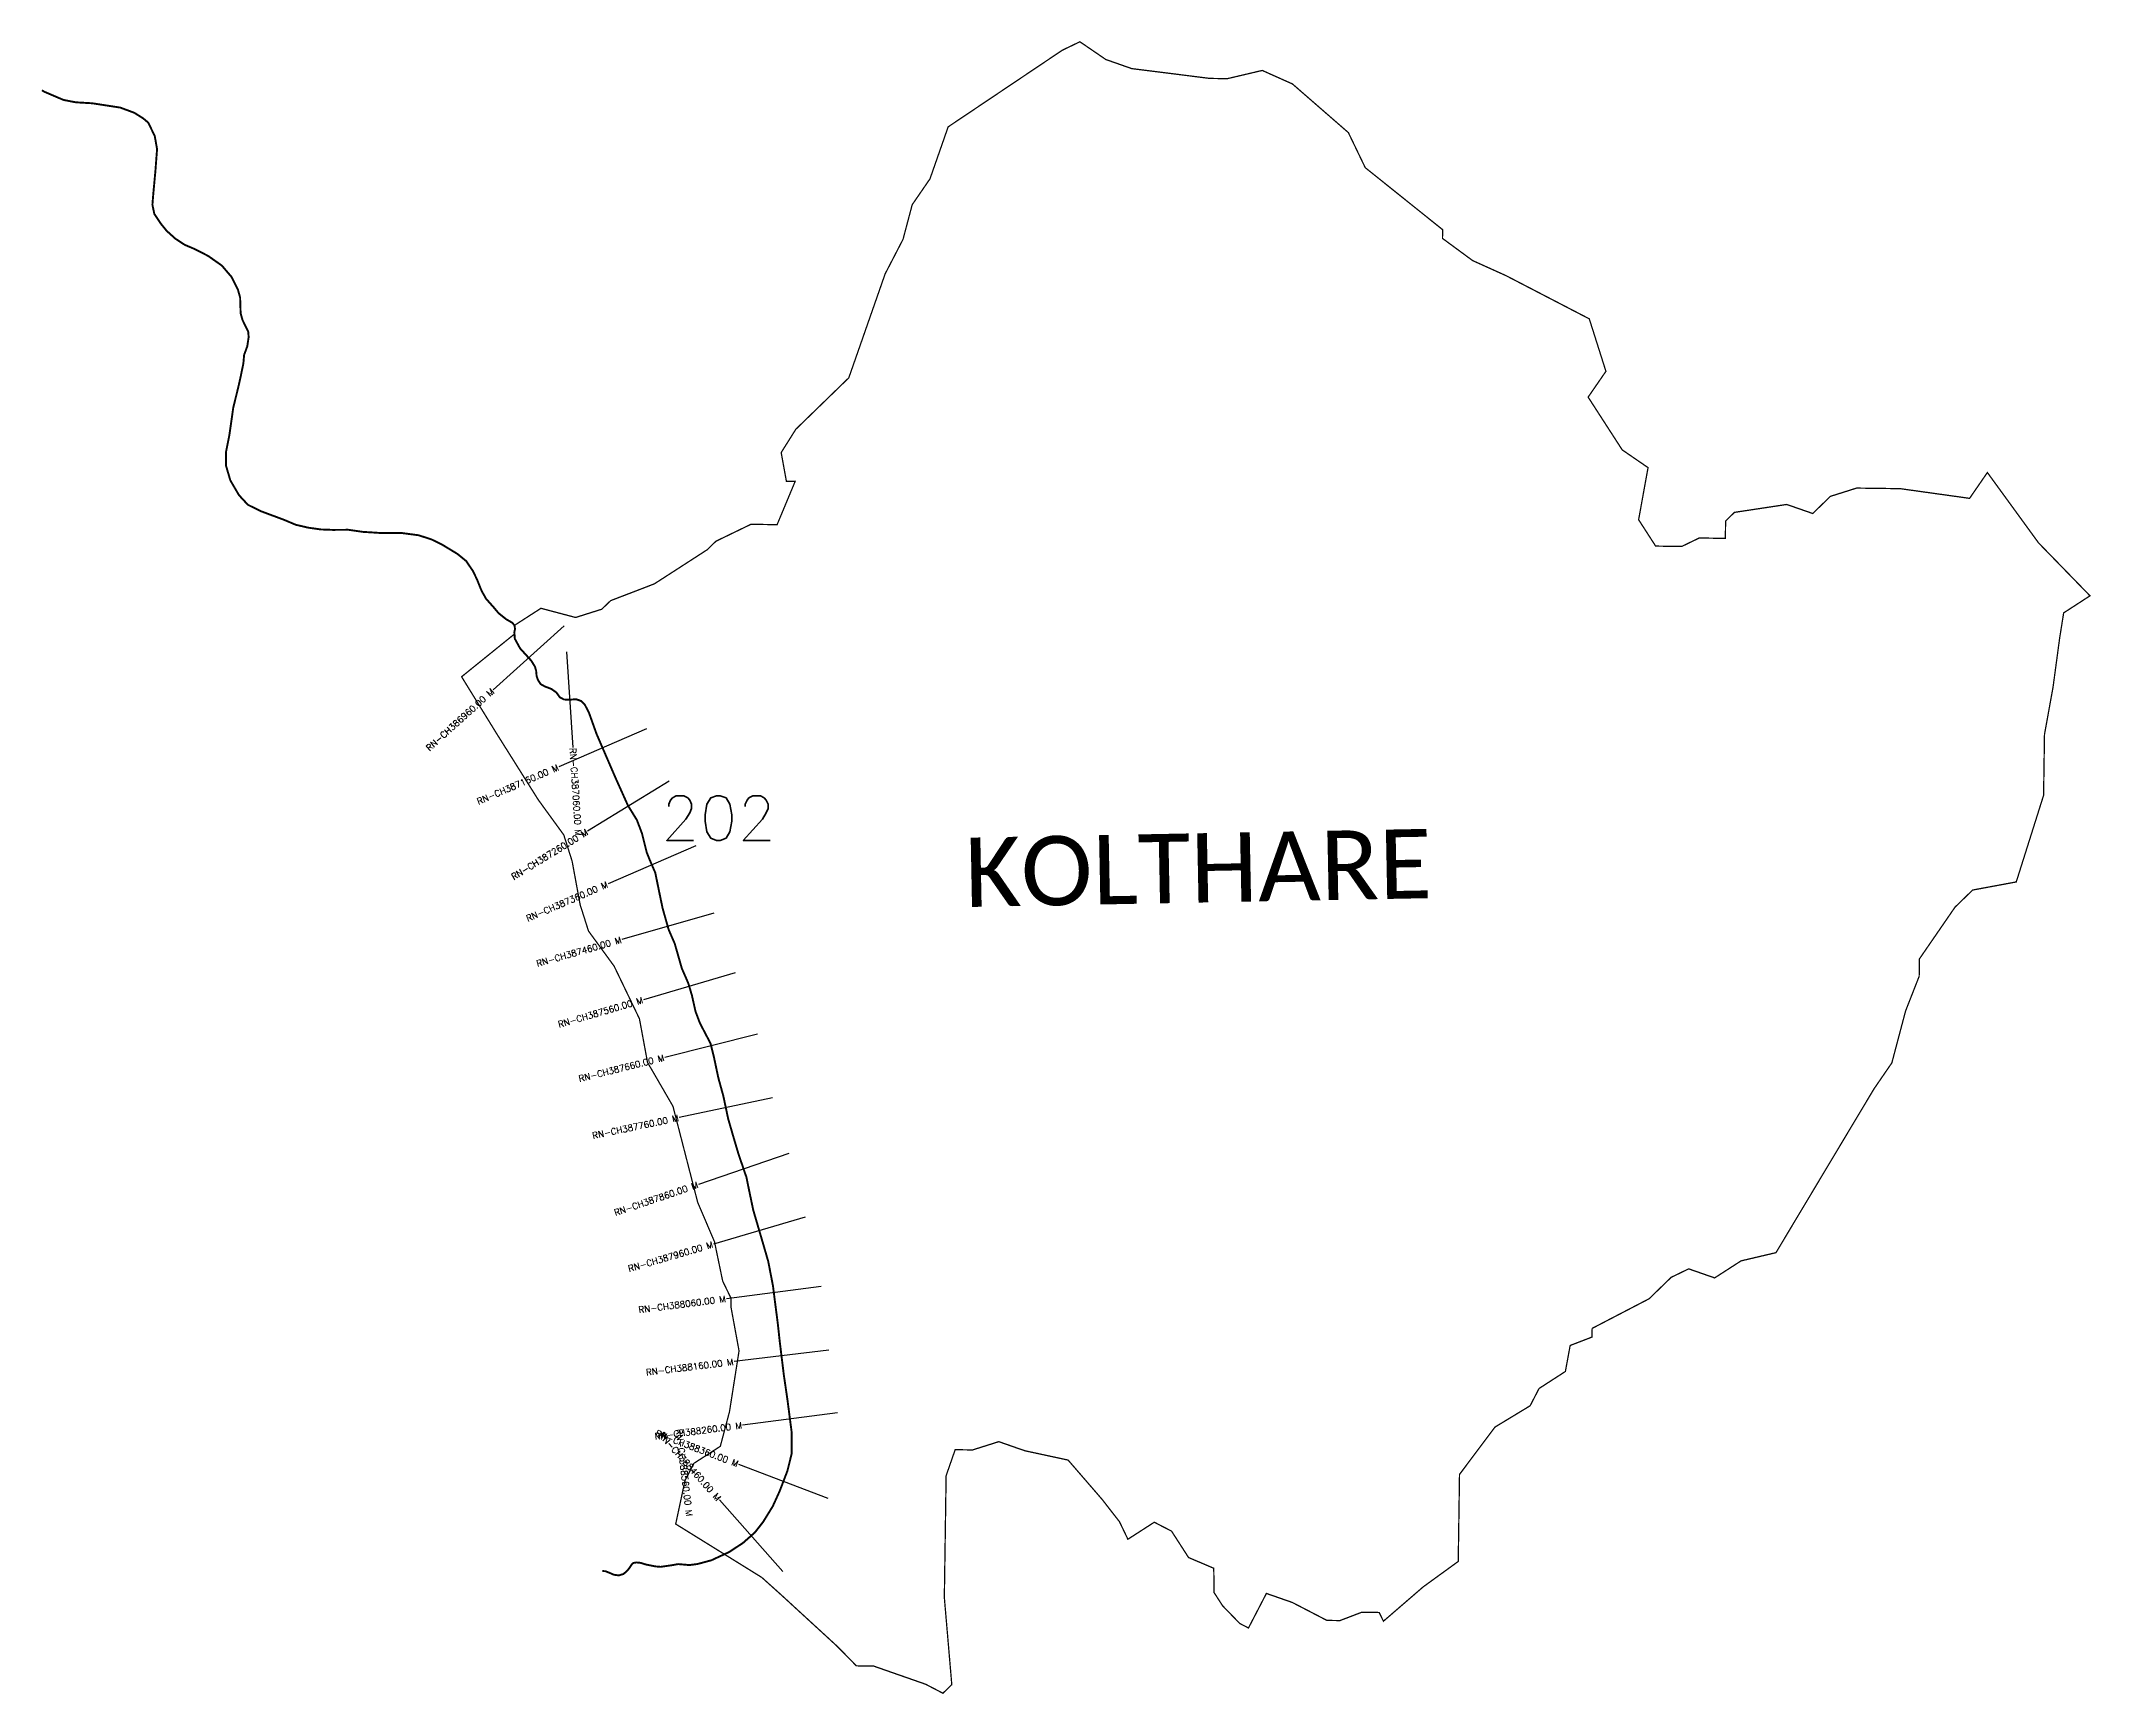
# Model space of a CAD drawing. Header units: metres. Extents: x 300987 to 304203, y 1951581 to 1954175.
import ezdxf
from ezdxf.enums import TextEntityAlignment as Align

# ---------------------------------------------------------------- set-up
doc = ezdxf.new("R2010")
doc.units = ezdxf.units.M
doc.header["$MEASUREMENT"] = 0
for name, color, linetype in [('CS', 134, 'Continuous'), ('CSMark', 6, 'Continuous'), ('NATURALLY PROTECTED', 3, 'Continuous'), ('VILLAGE NAME', 250, 'Continuous')]:
    doc.layers.add(name, color=color, linetype=linetype)
doc.styles.get("Standard").update_dxf_attribs({"font": 'simplex.shx'})

msp = doc.modelspace()

# ---------------------------------------------------------------- linework, layer by layer
at = {"color": 6, "const_width": 2, "flags": 128}
msp.add_lwpolyline([(301647, 1953177.2), (301729.9, 1953244.2), (301730.1, 1953257.9), (301771.5, 1953284.6), (301825.9, 1953270.2), (301867, 1953283.2), (301880.8, 1953296.6), (301925.7, 1953313.8), (301949.5, 1953323), (301976.2, 1953340.2), (302032.2, 1953376.4), (302046, 1953389.8), (302101, 1953416.4), (302142, 1953415.8), (302170.3, 1953483.6), (302156.6, 1953483.8), (302148.4, 1953528.9), (302171.4, 1953565.5), (302209.3, 1953602.3), (302254.5, 1953646.2), (302311.5, 1953809.2), (302339.6, 1953863.5), (302354, 1953917.8), (302381.9, 1953958.4), (302410.4, 1954039.9), (302589.6, 1954160.2), (302617.1, 1954173.4), (302657.7, 1954145.6), (302698.4, 1954131.3), (302821, 1954115.9), (302848.4, 1954115.5), (302903.2, 1954128.4), (302950.6, 1954107.2), (303038.3, 1954030.9), (303064.8, 1953975.9), (303186.2, 1953878.6), (303186, 1953864.9), (303233.3, 1953830.1), (303285.6, 1953806.5), (303416.3, 1953738.7), (303442.4, 1953656.4), (303414.5, 1953615.9), (303468, 1953533.1), (303508.5, 1953505.3), (303493.7, 1953423.6), (303520.4, 1953382.2), (303561.3, 1953381.6), (303588.8, 1953394.9), (303629.8, 1953394.3), (303630.2, 1953421.6), (303644.1, 1953435.1), (303726.1, 1953447.5), (303766.9, 1953433.3), (303794.6, 1953460.2), (303835.7, 1953473.2), (303904, 1953472.3), (304013, 1953457.1), (304040.9, 1953497.6), (304121.2, 1953387.2), (304201.9, 1953304.2), (304160.6, 1953277.4), (304154.4, 1953238.6), (304143.9, 1953160.7), (304130.5, 1953086.7), (304129.1, 1952991.2), (304086.2, 1952855.3), (304017.8, 1952842.6), (303990.1, 1952815.7), (303934.3, 1952734.6), (303933.9, 1952707.3), (303912.6, 1952653), (303891, 1952571.4), (303863.1, 1952530.8), (303709.2, 1952273.7), (303654.4, 1952260.8), (303613, 1952234.1), (303572.3, 1952248.3), (303544.8, 1952235), (303510.2, 1952201.4), (303420.8, 1952154.9), (303420.6, 1952141.3), (303386.3, 1952128.1), (303378.8, 1952087.3), (303337.5, 1952060.6), (303323.5, 1952033.5), (303268.4, 1952000.1), (303212.7, 1951925.8), (303210.7, 1951789.3), (303155.5, 1951749.2), (303093.3, 1951695.5), (303086.7, 1951709.2), (303059.4, 1951709.6), (303025.1, 1951696.5), (303004.6, 1951696.8), (302950.4, 1951724.9), (302909.7, 1951739.1), (302881.6, 1951684.9), (302868, 1951691.9), (302841.1, 1951719.6), (302827.7, 1951740.3), (302827.1, 1951778.6), (302787.6, 1951795.4), (302760.9, 1951836.8), (302733.8, 1951850.8), (302692.4, 1951824.1), (302679.2, 1951851.6), (302658.4, 1951878.3), (302652.4, 1951886.1), (302598.6, 1951948.3), (302534.1, 1951962.2), (302530.6, 1951963), (302519.6, 1951966.8), (302510.2, 1951970.1), (302497.6, 1951974.5), (302489.8, 1951977.2), (302448.7, 1951964.2), (302421.4, 1951964.6), (302407.2, 1951923.8), (302404.4, 1951732.7), (302416.1, 1951596), (302402.2, 1951582.5), (302375.1, 1951596.6), (302293.6, 1951625.1), (302266.3, 1951625.5), (302252.9, 1951639.3), (302235.8, 1951656.6), (302223.3, 1951668.1), (302148.8, 1951736.5), (302118.1, 1951764.1), (301982.9, 1951848), (301997.5, 1951916.1), (302011.5, 1951943.2), (302052.9, 1951969.9), (302066, 1952019.2), (302067.3, 1952024.3), (302068.9, 1952034.3), (302073.8, 1952065.6), (302082.3, 1952119.6), (302069.7, 1952188.1), (302069.9, 1952201.7), (302056.6, 1952229.2), (302044.4, 1952287.9), (302043.8, 1952290.8), (302017.4, 1952352.7), (301978.6, 1952503.4), (301938.7, 1952572.2), (301926, 1952640.7), (301886.3, 1952723.2), (301846.1, 1952778.3), (301833, 1952819.5), (301820.4, 1952887.9), (301807.3, 1952929.1), (301775.4, 1952973), (301767.2, 1952984.3), (301701.6, 1953088.6), (301647, 1953177.2)], dxfattribs=at)
at = {"layer": 'CS'}
for p, q in [((301807.8, 1953257.2), (301696.5, 1953156.6)), ((301811.6, 1953216.1), (301821.3, 1953066.4)), ((301937, 1953095.6), (301799.3, 1953036)), ((301972.5, 1953013.6), (301844.7, 1952935)), ((302014.4, 1952911.8), (301876.7, 1952852.4)), ((302042.6, 1952806.1), (301898.3, 1952764.9)), ((302076.1, 1952712.7), (301932.2, 1952670.5)), ((302111.2, 1952616.4), (301965.7, 1952580.1)), ((302135, 1952516.4), (301988.2, 1952485.6)), ((302160.4, 1952429.3), (302018.5, 1952380.8)), ((302186, 1952329.3), (302042, 1952287.2)), ((302211.3, 1952220.6), (302062.5, 1952201.5)), ((302223.3, 1952120.9), (302074.4, 1952102.7)), ((302236.6, 1952022.3), (302087.8, 1952003)), ((302221.9, 1951888.1), (302081.8, 1951941.5)), ((302151, 1951773.5), (302051.6, 1951885.8))]:
    msp.add_line(p, q, dxfattribs=at)
at = {"layer": 'NATURALLY PROTECTED', "const_width": 3, "flags": 128}
msp.add_lwpolyline([(300988.6, 1954097.3), (300992.5, 1954094.9), (301022.5, 1954082.1), (301041.8, 1954078.4), (301067.4, 1954076.9), (301111.6, 1954070.1), (301133.6, 1954061.9), (301147.7, 1954053), (301155.3, 1954046.5), (301159.6, 1954037.8), (301165.5, 1954025.7), (301169.2, 1954005), (301166.5, 1953969.6), (301163.2, 1953934), (301161.9, 1953917.6), (301164.9, 1953903.3), (301174.8, 1953888.4), (301184.4, 1953876.6), (301198, 1953864.4), (301212.5, 1953854.9), (301228.7, 1953848), (301249.5, 1953837.3), (301270.9, 1953822.2), (301285.9, 1953804.6), (301296.2, 1953784), (301299.5, 1953772.1), (301300.3, 1953747.3), (301303.3, 1953736.8), (301312.2, 1953718.5), (301312.9, 1953710.1), (301310.7, 1953695.6), (301305.8, 1953682.2), (301304.6, 1953668.7), (301299.8, 1953645.5), (301296.4, 1953630.5), (301288.8, 1953599.7), (301282.6, 1953556.1), (301277.2, 1953529), (301277.3, 1953508.6), (301284.1, 1953485.4), (301297.7, 1953462.1), (301311.7, 1953447), (301331.9, 1953437), (301367.9, 1953423.6), (301387, 1953415.6), (301406.3, 1953411.1), (301426.1, 1953408.3), (301444.8, 1953407.6), (301469.1, 1953407.8), (301492.3, 1953404.5), (301520.7, 1953402.7), (301553.1, 1953402.7), (301579.5, 1953399.2), (301599.7, 1953392.7), (301616.4, 1953384.5), (301640.5, 1953369.9), (301654.1, 1953358.8), (301664.8, 1953343.1), (301671, 1953330.2), (301678.4, 1953312), (301685.4, 1953299.5), (301696.5, 1953287.1), (301705.1, 1953276.9), (301717, 1953267.4), (301726.7, 1953261.8), (301730, 1953257.7), (301730.8, 1953252.4), (301729.8, 1953247.3), (301730.5, 1953236.9), (301738.7, 1953221.8), (301756.3, 1953202.4), (301762, 1953193.2), (301763.9, 1953186.9), (301764.7, 1953178.3), (301767, 1953171.8), (301771.2, 1953165.5), (301777.6, 1953162), (301787.8, 1953158.1), (301795.7, 1953152.5), (301801.3, 1953144.8), (301807.5, 1953141.6), (301813.9, 1953141.1), (301826.7, 1953141.9), (301834.1, 1953139.4), (301840.2, 1953133.6), (301846.8, 1953120.9), (301858.8, 1953087.3), (301888.5, 1953018.6), (301907.9, 1952975.4), (301922.1, 1952952.3), (301930, 1952931.4), (301937.5, 1952901.5), (301943.5, 1952886.7), (301950.9, 1952869.7), (301955.7, 1952846), (301962.4, 1952813.8), (301971.9, 1952780.4), (301981.3, 1952758.8), (301992.6, 1952719.5), (302002.8, 1952696.1), (302008.5, 1952676.8), (302014, 1952652.1), (302020.7, 1952634.3), (302029.2, 1952617.9), (302037.6, 1952601.9), (302042.9, 1952580.5), (302049.9, 1952547.6), (302057.6, 1952519.7), (302065.2, 1952483.9), (302073.3, 1952455.9), (302081.5, 1952428.2), (302093.9, 1952392), (302098.7, 1952368.5), (302104.6, 1952340.4), (302119.5, 1952289.6), (302128.1, 1952260), (302135.5, 1952221.8), (302138.3, 1952199.6), (302142.9, 1952164.1), (302146.4, 1952132.2), (302152.6, 1952081.6), (302158.2, 1952043.3), (302164.9, 1951991.6), (302164.9, 1951958.4), (302158.2, 1951931.4), (302146, 1951899.5), (302135.2, 1951875.8), (302120.1, 1951851.3), (302107.2, 1951834.8), (302088.5, 1951818.3), (302066.7, 1951804), (302038.9, 1951791.1), (302017, 1951785.2), (302004.3, 1951783.6), (301986.9, 1951785.1), (301975.3, 1951783.1), (301959.1, 1951780.8), (301950.8, 1951781.5), (301936.4, 1951784.4), (301927.6, 1951787.1), (301921.5, 1951787.7), (301916.7, 1951786.9), (301914.4, 1951785.3), (301910.8, 1951779.7), (301907.3, 1951775.2), (301901.2, 1951769.7), (301894, 1951767.4), (301886.2, 1951768.3), (301879.6, 1951771.2), (301872.6, 1951774), (301867.8, 1951774.2)], dxfattribs=at)

# ---------------------------------------------------------------- texts
at = {"insert": (301959.9, 1952990.4), "char_height": 70, "attachment_point": 1}
msp.add_mtext_dynamic_manual_height_columns('202', width=95.172, gutter_width=1, heights=[0], dxfattribs=at)
at = {"layer": 'CSMark'}
for s, rotation, p in [('RN-CH386960.00 M', 42.1076, (301695.8, 1953156)), ('RN-CH387160.00 M', 23.4138, (301798.4, 1953035.6)), ('RN-CH387260.00 M', 31.5995, (301843.8, 1952934.5)), ('RN-CH387360.00 M', 23.3463, (301875.7, 1952852)), ('RN-CH387460.00 M', 15.9076, (301897.4, 1952764.7)), ('RN-CH387560.00 M', 16.3461, (301931.2, 1952670.2)), ('RN-CH387660.00 M', 14.032, (301964.8, 1952579.8)), ('RN-CH387760.00 M', 11.8744, (301987.2, 1952485.4)), ('RN-CH387860.00 M', 18.8403, (302017.5, 1952380.5)), ('RN-CH387960.00 M', 16.3105, (302041.1, 1952286.9)), ('RN-CH388060.00 M', 7.2886, (302061.5, 1952201.4)), ('RN-CH388160.00 M', 6.9654, (302073.4, 1952102.6)), ('RN-CH388260.00 M', 7.3776, (302086.8, 1952002.9)), ('RN-CH388360.00 M', 339.1448, (302080.8, 1951941.9)), ('RN-CH388460.00 M', 311.5225, (302050.9, 1951886.5)), ('RN-CH388560.00 M', 276.8631, (302004.5, 1951860.2))]:
    msp.add_text(s, height=10, rotation=rotation, dxfattribs=at).set_placement(p, align=Align.MIDDLE_RIGHT)
msp.add_text('RN-CH387060.00 M', height=10, rotation=273.7131, dxfattribs=at).set_placement((301821.4, 1953065.4), align=Align.MIDDLE_LEFT)
at = {"layer": 'VILLAGE NAME', "insert": (302435.5, 1952924.6), "char_height": 108.748, "attachment_point": 1, "rotation": 1.1028}
msp.add_mtext_dynamic_manual_height_columns('{\\fCalibri|b0|i0|c0|p34;KOLTHARE}', width=1571.314, gutter_width=543.7, heights=[0], dxfattribs=at)

doc.saveas('drawing.dxf')
